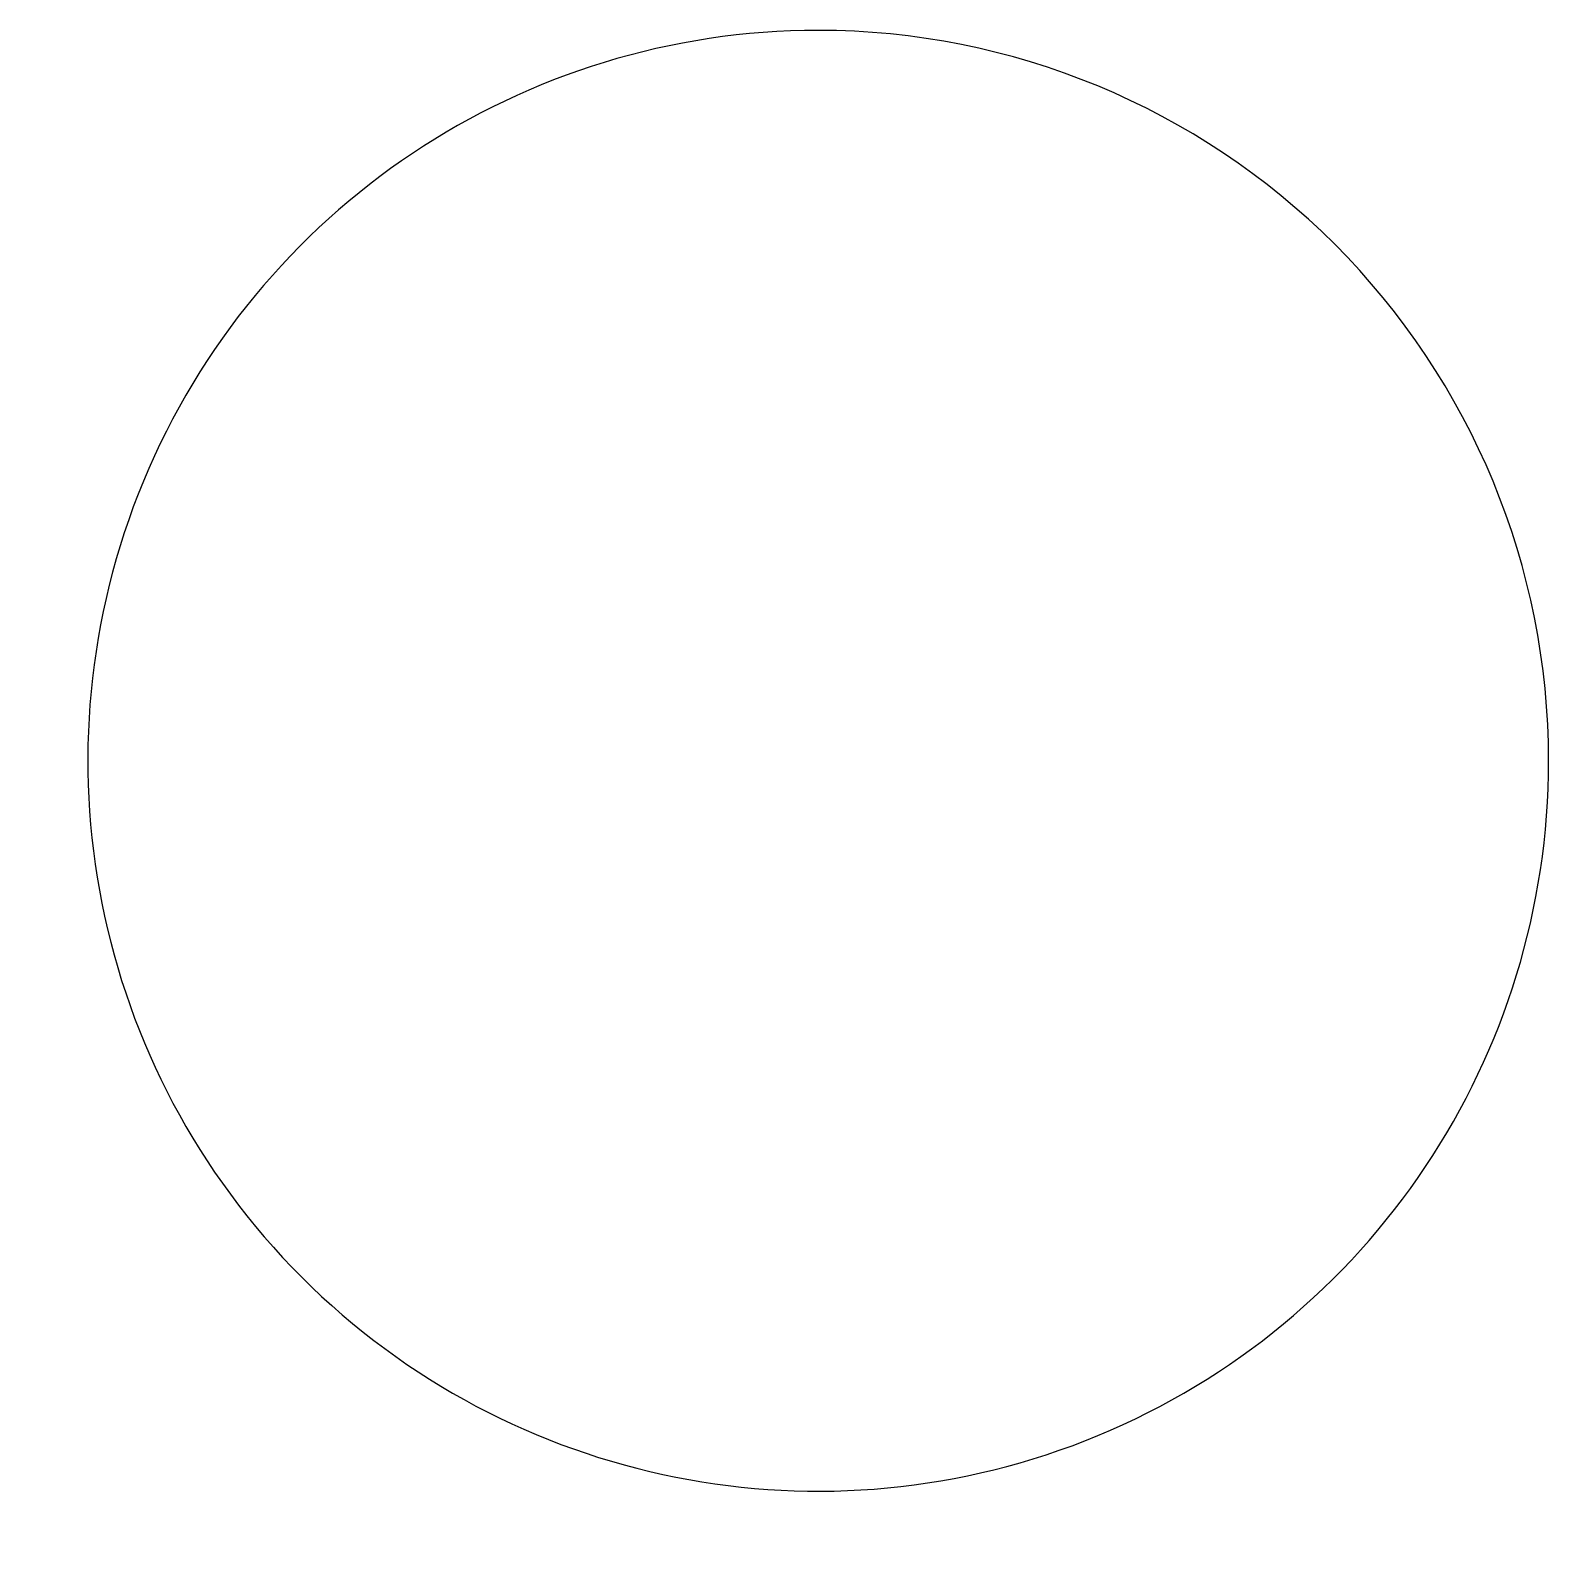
# Model space of a CAD drawing. Extents: x 9.4 to 69.6, y 13.2 to 73.4.
import ezdxf

# ---------------------------------------------------------------- set-up
doc = ezdxf.new("R2010")
doc.units = 0
doc.layers.add('edge_cuts', color=7, linetype='CONTINUOUS')

msp = doc.modelspace()

# ---------------------------------------------------------------- linework, layer by layer
at = {"layer": 'edge_cuts', "color": 3}
msp.add_lwpolyline([(40.640006, 73.424785)], close=True, dxfattribs=at)
for points in [[(40.640006, 73.424785), (28.920799, 73.424785), (18.355541, 66.365305), (13.870795, 55.53817)], [(61.128273, 64.938267), (55.694447, 70.372093), (48.324597, 73.424785), (40.640006, 73.424785)], [(69.614791, 44.45), (69.614791, 52.134591), (66.562099, 59.504441), (61.128273, 64.938267)], [(13.870795, 55.53817), (9.386049, 44.711035), (11.865009, 32.248463), (20.151739, 23.961733)], [(51.728176, 17.680789), (62.555311, 22.165535), (69.614791, 32.730793), (69.614791, 44.45)], [(20.151739, 23.961733), (28.438469, 15.675003), (40.901041, 13.196043), (51.728176, 17.680789)]]:
    msp.add_open_spline(points, degree=3, dxfattribs=at)

doc.saveas('drawing.dxf')
